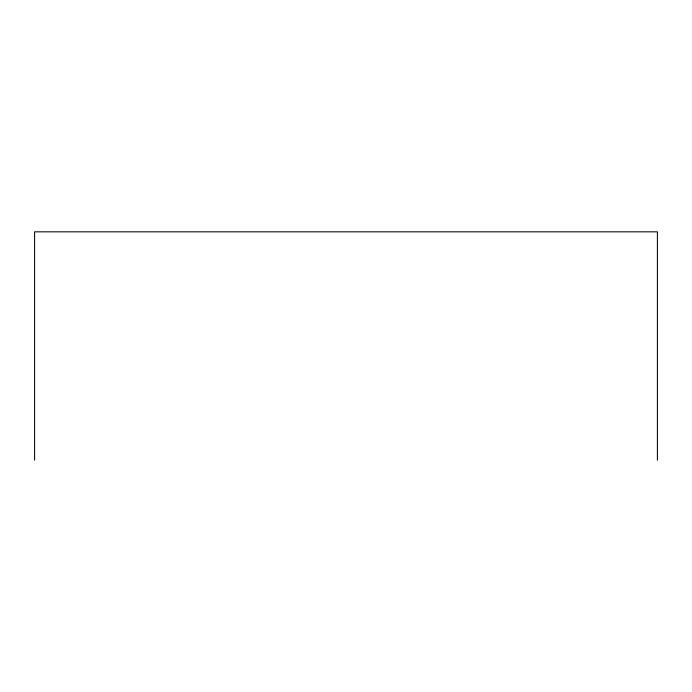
<?xml version="1.0" encoding="UTF-8"?>
<svg xmlns="http://www.w3.org/2000/svg" width="692" height="692" viewBox="0 0 692 692"><rect width="100%" height="100%" fill="white"/><g stroke="black" fill="none" stroke-linecap="round" stroke-linejoin="round"><path stroke-width="1.04" d="M657.4 460.171L657.4 231.829L34.6 231.829L34.6 460.171"/></g></svg>
